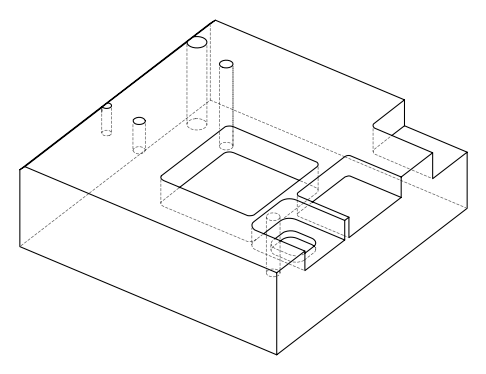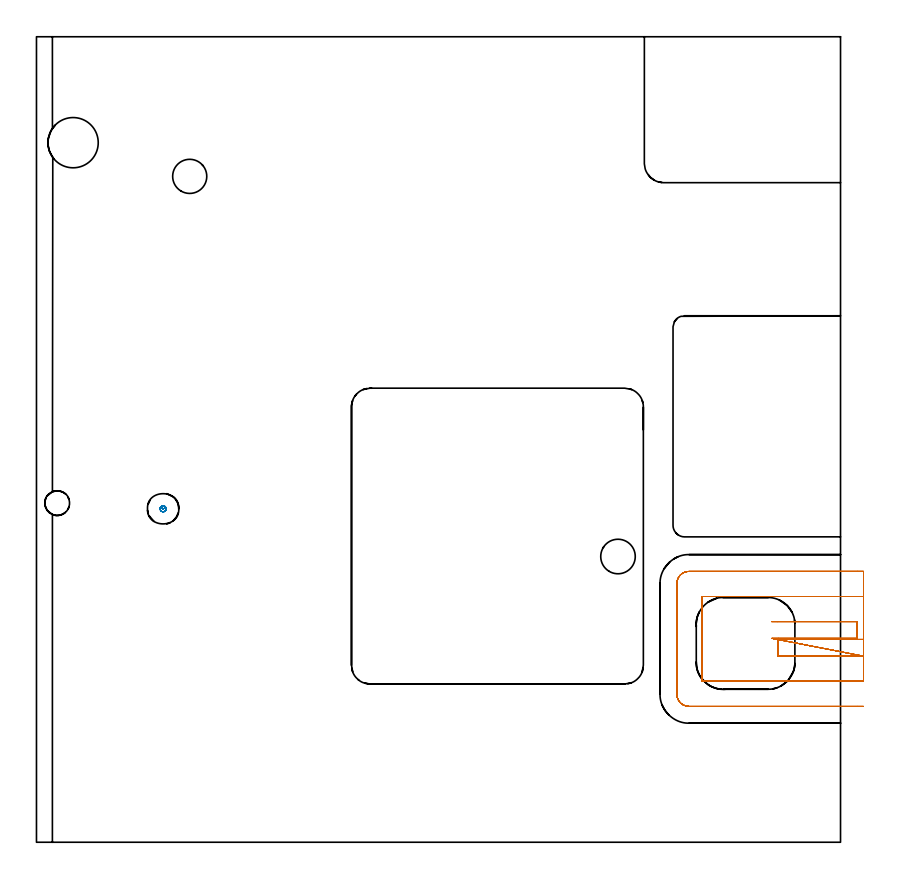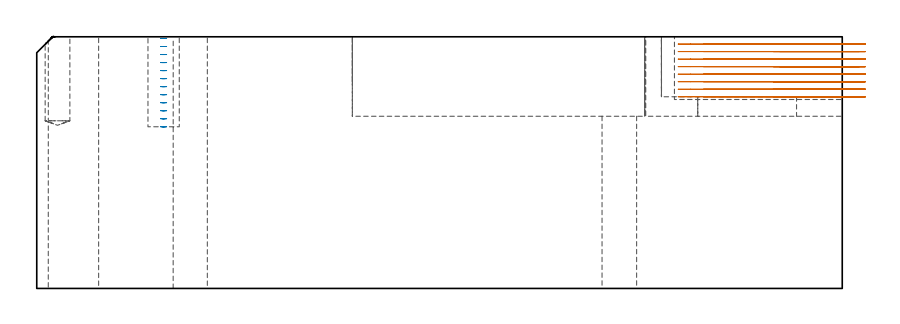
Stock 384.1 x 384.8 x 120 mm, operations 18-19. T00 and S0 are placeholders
(PLAN: 19 operations, 16 tool changes, 126.4 min)
(1 SPOT_DRILL | STEP1HOLE_1 | NXT0321_9005460120000 | 0.03 min | 2 mm3)
(2 SPOT_DRILL_1 | STEP1HOLE_2 | NXT0321_9005460120000 | 0.05 min | 183 mm3)
(3 SPOT_DRILL_2 | STEP1POCKET | NXT0321_9005460120000 | 0.03 min | 1 mm3)
(4 INDEXABLE_INSERT_DRILL_THROUGH_HOLE_FROM_SOLID | STEP1HOLE | NXT0302_004 | 0.35 min | 25614 mm3)
(5 DRILL_BLIND_HOLE_INTO_CENTER | STEP1HOLE_1 | NXT0301_073 | 0.07 min | 1144 mm3)
(6 GUN_DRILL_THROUGH_HOLE | STEP1HOLE_1 | UGT0307_007 | 0.59 min | 8281 mm3)
(7 DRILL_TO_ENLARGE_THROUGH_HOLE | STEP1HOLE_1 | UGT0301_287 | 0.52 min | 15570 mm3)
(8 DRILL_BLIND_HOLE_INTO_CENTER_1 | STEP1HOLE_2 | NXT0301_073 | 0.07 min | 995 mm3)
(9 GUN_DRILL_THROUGH_HOLE_1 | STEP1HOLE_2 | UGT0307_007 | 0.58 min | 8281 mm3)
(10 DRILL_TO_ENLARGE_THROUGH_HOLE_1 | STEP1HOLE_2 | NXT0301_104 | 0.51 min | 8965 mm3)
(11 DRILL_TO_ENLARGE_THROUGH_HOLE_2 | STEP1HOLE_2 | UGT0301_057 | 0.52 min | 35807 mm3)
(12 DRILL_BLIND_HOLE_INTO_CENTER_2 | STEP1POCKET | NXT0301_089 | 0.18 min | 4449 mm3)
(13 AREA_MILL | FG_CHAMFER_SURFACE | UGT0205_001 | 9.65 min | 11057 mm3)
(14 MILL_CORNER_NOTCH_RECTANGULAR | CORNER_NOTCH_RECTANGULAR | NXT0201_012 | Follow Part, ap 4, ae 75% | 14.66 min | 246843 mm3)
(15 MILL_RECTANGULAR_POCKET | POCKET_RECTANGULAR_STRAIGHT | UGT0201_136 | Follow Part, ap 5, ae 75% | 3.38 min | 72873 mm3)
(16 MILL_RECTANGULAR_POCKET_1 | POCKET_RECTANGULAR_STRAIGHT_1 | NXT0201_012 | Follow Part, ap 4, ae 75% | 33.67 min | 735936 mm3)
(17 MILL_SLOT | SLOT_PARTIAL_RECTANGULAR | NXT0201_010 | Follow Part, ap 2.5, ae 75% | 48.17 min | 252252 mm3)
(18 MILL_SLOT_1 | SLOT_PARTIAL_RECTANGULAR_1 | NXT0201_012 | Follow Part, ap 4, ae 75% | 12.68 min | 141127 mm3)
(19 MILL_BLIND_HOLE_FROM_SOLID_MATERIAL | STEP1POCKET_1 | NXT0201_011 | Spiral | 0.67 min | 7519 mm3)
(TOOL NXT0321_9005460120000 | NC Spot Drill, 142deg, 12mm, Carbide, Uncoated | D12 PA142 FL30 Z2)
(TOOL NXT0302_004 | Index. Insert Drill 16.5mm [880-D1650L20-05] | D16.5 PA176 FL83 Z2)
(TOOL NXT0301_073 | Carbide Drill 10.2mm [860.1-1020-031A1-MM 2214] | D10.2 PA140 FL55 Z2)
(TOOL UGT0307_007 | Gun Drill 10 mm | D10 PA130 FL24 Z1)
(TOOL UGT0301_287 | Twist Drill 16.3 mm | D16.3 PA118 FL125 Z2)
(TOOL NXT0301_104 | Carbide Drill 14mm [860.1-1400-112A1-MM 2214] | D14 PA140 FL123 Z2)
(TOOL UGT0301_057 | Twist Drill 24 mm | D24 PA118 FL160 Z2)
(TOOL NXT0301_089 | Carbide Drill 11.8mm [860.1-1180-035A1-MM 2214] | D11.8 PA140 FL55 Z2)
(TOOL UGT0205_001 | Chamfer Mill 20 x 3 x 45 deg. | D20 FL50 Z2)
(TOOL NXT0201_012 | ENDMILL 16mm [2P460-1600-NA 1630] | D16 FL38 Z6)
(TOOL UGT0201_136 | Carbide End Mill 20.0 | D20 FL30 Z4)
(TOOL NXT0201_010 | ENDMILL 10mm [2P460-1000-NA 1630] | D10 FL30 Z6)
(TOOL NXT0201_011 | ENDMILL 12mm [2P460-1200-NA 1630] | D12 FL38 Z6)
(OP 18 MILL_SLOT_1)
G17 G21 G94 G90
T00 M6
G54
G17 G0 G90 X395.1 Y96.9 S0 M3
G43 Z130.11 H1
Z116.522
G94 G1 X392.1 F250.
X354.3 F500.
Y88.9
X392.1
X395.1 F250.
X351.3 Y97.4 F500.
X354.3 F250.
X392.1 F500.
Y105.4
X354.131
X351.131 F250.
G0 Z130.11
X395.1 Y117.4
Z116.522
G1 X392.1
X317.9 F500.
Y76.9
X392.1
X395.1 F250.
Y129.4
X392.1
X311.7 F500.
G3 X305.9 Y123.6 R5.8
G1 Y70.7
G3 X311.7 Y64.9 R5.8
G1 X392.1
X395.1 F250.
G0 Y96.9 Z112.933
G1 X392.1
X354.3 F500.
Y88.9
X392.1
X395.1 F250.
X351.3 Y97.4 F500.
X354.3 F250.
X392.1 F500.
Y105.4
X354.131
X351.131 F250.
G0 Z130.11
X395.1 Y117.4
Z112.933
G1 X392.1
X317.9 F500.
Y76.9
X392.1
X395.1 F250.
Y129.4
X392.1
X311.7 F500.
G3 X305.9 Y123.6 R5.8
G1 Y70.7
G3 X311.7 Y64.9 R5.8
G1 X392.1
X395.1 F250.
G0 Y96.9 Z109.344
G1 X392.1
X354.3 F500.
Y88.9
X392.1
X395.1 F250.
X351.3 Y97.4 F500.
X354.3 F250.
X392.1 F500.
Y105.4
X354.131
X351.131 F250.
G0 Z130.11
X395.1 Y117.4
Z109.344
G1 X392.1
X317.9 F500.
Y76.9
X392.1
X395.1 F250.
Y129.4
X392.1
X311.7 F500.
G3 X305.9 Y123.6 R5.8
G1 Y70.7
G3 X311.7 Y64.9 R5.8
G1 X392.1
X395.1 F250.
G0 Y96.9 Z105.755
G1 X392.1
X354.3 F500.
Y88.9
X392.1
X395.1 F250.
X351.3 Y97.4 F500.
X354.3 F250.
X392.1 F500.
Y105.4
X354.131
X351.131 F250.
G0 Z130.11
X395.1 Y117.4
Z105.755
G1 X392.1
X317.9 F500.
Y76.9
X392.1
X395.1 F250.
Y129.4
X392.1
X311.7 F500.
G3 X305.9 Y123.6 R5.8
G1 Y70.7
G3 X311.7 Y64.9 R5.8
G1 X392.1
X395.1 F250.
G0 Y96.9 Z102.166
G1 X392.1
X354.3 F500.
Y88.9
X392.1
X395.1 F250.
X351.3 Y97.4 F500.
X354.3 F250.
X392.1 F500.
Y105.4
X354.131
X351.131 F250.
G0 Z130.11
X395.1 Y117.4
Z102.166
G1 X392.1
X317.9 F500.
Y76.9
X392.1
X395.1 F250.
Y129.4
X392.1
X311.7 F500.
G3 X305.9 Y123.6 R5.8
G1 Y70.7
G3 X311.7 Y64.9 R5.8
G1 X392.1
X395.1 F250.
G0 Y96.9 Z98.578
G1 X392.1
X354.3 F500.
Y88.9
X392.1
X395.1 F250.
X351.3 Y97.4 F500.
X354.3 F250.
X392.1 F500.
Y105.4
X354.131
X351.131 F250.
G0 Z130.11
X395.1 Y117.4
Z98.578
G1 X392.1
X317.9 F500.
Y76.9
X392.1
X395.1 F250.
Y129.4
X392.1
X311.7 F500.
G3 X305.9 Y123.6 R5.8
G1 Y70.7
G3 X311.7 Y64.9 R5.8
G1 X392.1
X395.1 F250.
G0 Y96.9 Z94.989
G1 X392.1
X354.3 F500.
Y88.9
X392.1
X395.1 F250.
X351.3 Y97.4 F500.
X354.3 F250.
X392.1 F500.
Y105.4
X354.131
X351.131 F250.
G0 Z130.11
X395.1 Y117.4
Z94.989
G1 X392.1
X317.9 F500.
Y76.9
X392.1
X395.1 F250.
Y129.4
X392.1
X311.7 F500.
G3 X305.9 Y123.6 R5.8
G1 Y70.7
G3 X311.7 Y64.9 R5.8
G1 X392.1
X395.1 F250.
G0 Y96.9 Z91.4
G1 X392.1
X354.3 F500.
Y88.9
X392.1
X395.1 F250.
X351.3 Y97.4 F500.
X354.3 F250.
X392.1 F500.
Y105.4
X354.131
X351.131 F250.
G0 Z130.11
X395.1 Y117.4
Z91.4
G1 X392.1
X317.9 F500.
Y76.9
X392.1
X395.1 F250.
Y129.4
X392.1
X311.7 F500.
G3 X305.9 Y123.6 R5.8
G1 Y70.7
G3 X311.7 Y64.9 R5.8
G1 X392.1
X395.1 F250.
G0 Z130.11
M5
M2
(OP 19 MILL_BLIND_HOLE_FROM_SOLID_MATERIAL)
G17 G21 G94 G90
T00 M6
G54
G17 G0 G90 X60.5 Y159.3 S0 M3
G43 Z130. H1
Z119.175
G94 G3 X61.225 Y160.025 R0.725 F250.
X60.5 Y160.75 R0.725
X59.05 Y159.3 R1.45
X60.5 Y160.75 R-1.45
X59.775 Y160.025 R0.725
X60.5 Y159.3 R0.725
G0 Z115.35
G3 X61.225 Y160.025 R0.725
X60.5 Y160.75 R0.725
X59.05 Y159.3 R1.45
X60.5 Y160.75 R-1.45
X59.775 Y160.025 R0.725
X60.5 Y159.3 R0.725
G0 Z111.525
G3 X61.225 Y160.025 R0.725
X60.5 Y160.75 R0.725
X59.05 Y159.3 R1.45
X60.5 Y160.75 R-1.45
X59.775 Y160.025 R0.725
X60.5 Y159.3 R0.725
G0 Z107.7
G3 X61.225 Y160.025 R0.725
X60.5 Y160.75 R0.725
X59.05 Y159.3 R1.45
X60.5 Y160.75 R-1.45
X59.775 Y160.025 R0.725
X60.5 Y159.3 R0.725
G0 Z103.875
G3 X61.225 Y160.025 R0.725
X60.5 Y160.75 R0.725
X59.05 Y159.3 R1.45
X60.5 Y160.75 R-1.45
X59.775 Y160.025 R0.725
X60.5 Y159.3 R0.725
G0 Z100.05
G3 X61.225 Y160.025 R0.725
X60.5 Y160.75 R0.725
X59.05 Y159.3 R1.45
X60.5 Y160.75 R-1.45
X59.775 Y160.025 R0.725
X60.5 Y159.3 R0.725
G0 Z96.225
G3 X61.225 Y160.025 R0.725
X60.5 Y160.75 R0.725
X59.05 Y159.3 R1.45
X60.5 Y160.75 R-1.45
X59.775 Y160.025 R0.725
X60.5 Y159.3 R0.725
G0 Z92.4
G3 X61.225 Y160.025 R0.725
X60.5 Y160.75 R0.725
X59.05 Y159.3 R1.45
X60.5 Y160.75 R-1.45
X59.775 Y160.025 R0.725
X60.5 Y159.3 R0.725
G0 Z88.575
G3 X61.225 Y160.025 R0.725
X60.5 Y160.75 R0.725
X59.05 Y159.3 R1.45
X60.5 Y160.75 R-1.45
X59.775 Y160.025 R0.725
X60.5 Y159.3 R0.725
G0 Z84.75
G3 X61.225 Y160.025 R0.725
X60.5 Y160.75 R0.725
X59.05 Y159.3 R1.45
X60.5 Y160.75 R-1.45
X59.775 Y160.025 R0.725
X60.5 Y159.3 R0.725
G0 Z80.925
G3 X61.225 Y160.025 R0.725
X60.5 Y160.75 R0.725
X59.05 Y159.3 R1.45
X60.5 Y160.75 R-1.45
X59.775 Y160.025 R0.725
X60.5 Y159.3 R0.725
G0 Z77.1
G3 X61.225 Y160.025 R0.725
X60.5 Y160.75 R0.725
X59.05 Y159.3 R1.45
X60.5 Y160.75 R-1.45
X59.775 Y160.025 R0.725
X60.5 Y159.3 R0.725
G0 Z130.
M5
M2
